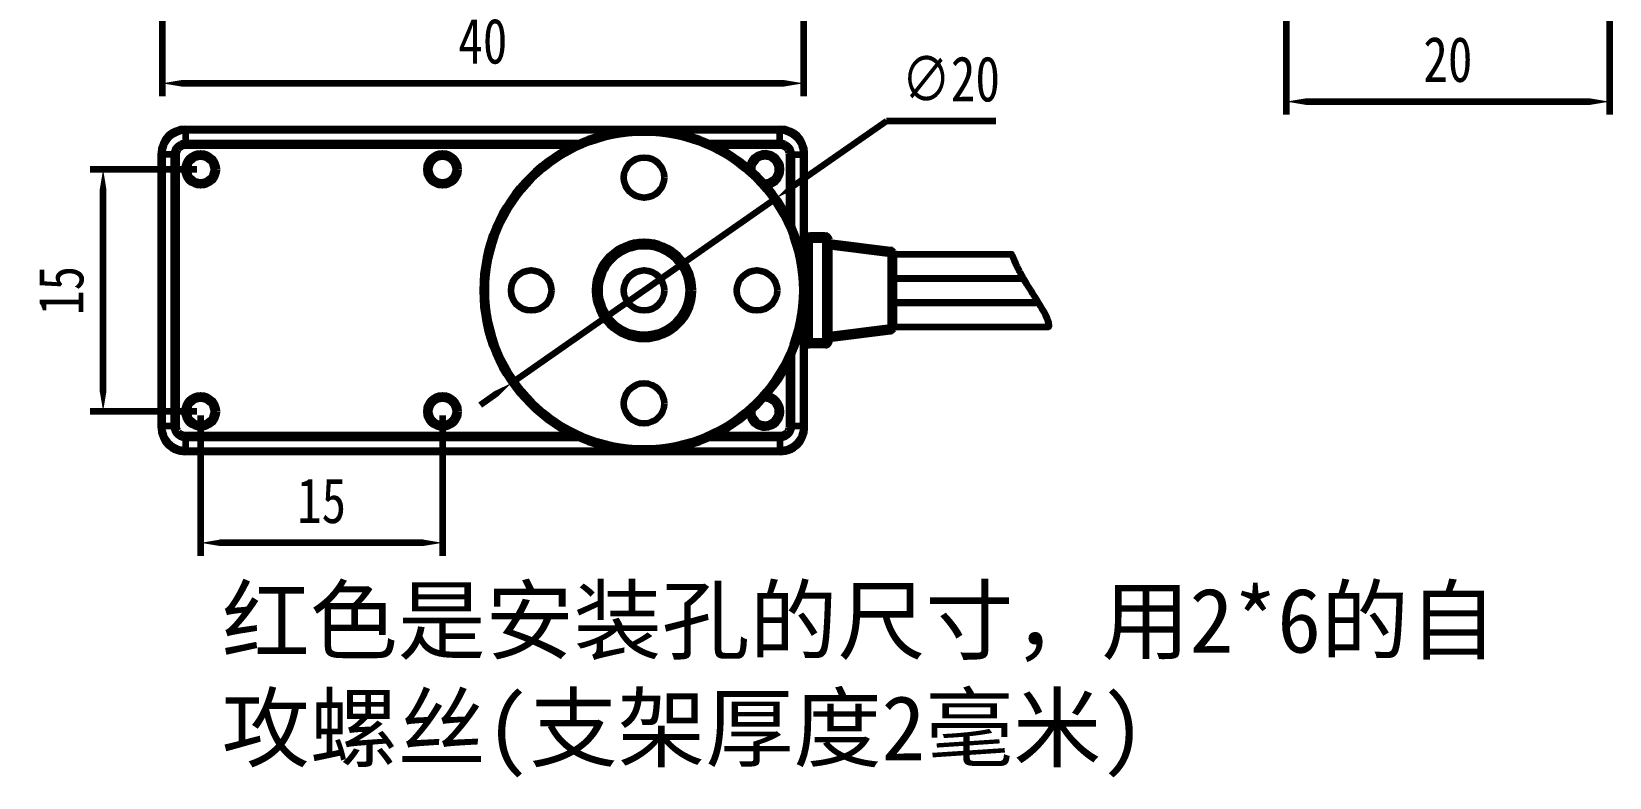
# Model space of a CAD drawing. Header units: millimetres. Extents: x 972 to 22778, y 47 to 2548.
# Drawn here: x 22679.7 to 22777.5, y 1217.2 to 1263.5 of the extents above; entities that cross this region are included whole.
import ezdxf

# ---------------------------------------------------------------- set-up
doc = ezdxf.new("R2010")
doc.units = ezdxf.units.MM
doc.header["$LTSCALE"] = 10
doc.header["$PDMODE"] = 3
doc.header["$PDSIZE"] = 0.3125
doc.layers.get('Defpoints').update_dxf_attribs({"linetype": 'CONTINUOUS'})
doc.layers.add('7_ALL_FEATURES', color=7, linetype='CONTINUOUS', lineweight=100)
doc.styles.add('ROMAND', font='romand.shx')
doc.styles.get("Standard").update_dxf_attribs({"font": 'txt', "width": 0.8})
doc.dimstyles.new('lqq', dxfattribs={"dimscale": 0.8, "dimtxt": 3.5, "dimasz": 1.5, "dimexe": 1, "dimexo": 0.3, "dimgap": 1.5, "dimtad": 1, "dimtoh": 1, "dimdsep": 46, "dimtxsty": 'Standard', "dimcen": 2.5, "dimclrd": 4, "dimclre": 4, "dimclrt": 3, "dimazin": 2, "dimtfac": 0.714286, "dimtmove": 0, "dimatfit": 3, "dimfxl": 1, "dimtolj": 1, "dimtzin": 0, "dimlwd": -1, "dimlwe": -1, "dimarcsym": 0})

# ---------------------------------------------------------------- blocks, each defined once
blk = doc.blocks.new('*D11')
at = {"layer": '7_ALL_FEATURES', "color": 4, "linetype": 'Continuous'}
for p, q in [((22687.751, 1273.313), (22687.751, 1259.451)), ((22727.528, 1273.313), (22727.528, 1259.451)), ((22688.951, 1260.251), (22726.328, 1260.251))]:
    blk.add_line(p, q, dxfattribs=at)
at = {"layer": '7_ALL_FEATURES', "color": 4, "linetype": 'Continuous', "lineweight": -3}
for points in [[(22688.951, 1260.451), (22688.951, 1260.051), (22687.751, 1260.251)], [(22726.328, 1260.451), (22726.328, 1260.051), (22727.528, 1260.251)]]:
    blk.add_solid(points, dxfattribs=at)
at = {"layer": 'Defpoints', "color": 0, "linetype": 'Continuous', "lineweight": -3}
for p in [(22687.751, 1273.553), (22727.528, 1273.553), (22727.528, 1260.251)]:
    blk.add_point(p, dxfattribs=at)
at = {"layer": '7_ALL_FEATURES', "color": 3, "linetype": 'Continuous', "insert": (22707.639, 1262.851), "char_height": 2.8, "attachment_point": 5}
blk.add_mtext('\\A1;40', dxfattribs=at)
blk = doc.blocks.new('*D13')
at = {"layer": '7_ALL_FEATURES', "color": 4, "linetype": 'Continuous'}
for p, q in [((22757.47, 1282.583), (22757.47, 1258.315)), ((22777.509, 1282.583), (22777.509, 1258.315)), ((22758.67, 1259.115), (22776.309, 1259.115))]:
    blk.add_line(p, q, dxfattribs=at)
at = {"layer": '7_ALL_FEATURES', "color": 4, "linetype": 'Continuous', "lineweight": -3}
for points in [[(22758.67, 1259.315), (22758.67, 1258.915), (22757.47, 1259.115)], [(22776.309, 1259.315), (22776.309, 1258.915), (22777.509, 1259.115)]]:
    blk.add_solid(points, dxfattribs=at)
at = {"layer": 'Defpoints', "color": 0, "linetype": 'Continuous', "lineweight": -3}
for p in [(22757.47, 1282.823), (22777.509, 1282.823), (22777.509, 1259.115)]:
    blk.add_point(p, dxfattribs=at)
at = {"layer": '7_ALL_FEATURES', "color": 3, "linetype": 'Continuous', "insert": (22767.49, 1261.715), "char_height": 2.8, "attachment_point": 5}
blk.add_mtext('\\A1;20', dxfattribs=at)
blk = doc.blocks.new('*D14')
at = {"layer": '7_ALL_FEATURES', "color": 4, "linetype": 'Continuous'}
for p, q in [((22690.139, 1239.671), (22690.139, 1230.969)), ((22705.139, 1239.671), (22705.139, 1230.969)), ((22703.939, 1231.769), (22691.339, 1231.769))]:
    blk.add_line(p, q, dxfattribs=at)
at = {"layer": '7_ALL_FEATURES', "color": 4, "linetype": 'Continuous', "lineweight": -3}
for points in [[(22691.339, 1231.969), (22691.339, 1231.569), (22690.139, 1231.769)], [(22703.939, 1231.969), (22703.939, 1231.569), (22705.139, 1231.769)]]:
    blk.add_solid(points, dxfattribs=at)
at = {"layer": 'Defpoints', "color": 0, "linetype": 'Continuous', "lineweight": -3}
for p in [(22690.139, 1239.911), (22705.139, 1239.911), (22690.139, 1231.769)]:
    blk.add_point(p, dxfattribs=at)
at = {"layer": '7_ALL_FEATURES', "color": 3, "linetype": 'Continuous', "insert": (22697.639, 1234.369), "char_height": 2.8, "attachment_point": 5}
blk.add_mtext('\\A1;15', dxfattribs=at)
blk = doc.blocks.new('*D15')
at = {"layer": '7_ALL_FEATURES', "color": 4, "linetype": 'Continuous'}
for p, q in [((22689.899, 1254.911), (22683.29, 1254.911)), ((22684.09, 1241.111), (22684.09, 1253.711)), ((22689.899, 1239.911), (22683.29, 1239.911))]:
    blk.add_line(p, q, dxfattribs=at)
at = {"layer": '7_ALL_FEATURES', "color": 4, "linetype": 'Continuous', "lineweight": -3}
for points in [[(22683.89, 1253.711), (22684.29, 1253.711), (22684.09, 1254.911)], [(22683.89, 1241.111), (22684.29, 1241.111), (22684.09, 1239.911)]]:
    blk.add_solid(points, dxfattribs=at)
at = {"layer": 'Defpoints', "color": 0, "linetype": 'Continuous', "lineweight": -3}
for p in [(22684.09, 1254.911), (22690.139, 1254.911), (22690.139, 1239.911)]:
    blk.add_point(p, dxfattribs=at)
at = {"layer": '7_ALL_FEATURES', "color": 3, "linetype": 'Continuous', "insert": (22681.49, 1247.411), "char_height": 2.8, "attachment_point": 5, "rotation": 90}
blk.add_mtext('\\A1;15', dxfattribs=at)
blk = doc.blocks.new('*D21')
at = {"layer": '7_ALL_FEATURES', "color": 4}
for p, q in [((22732.665, 1257.905), (22726.822, 1253.824)), ((22739.465, 1257.905), (22732.665, 1257.905)), ((22709.441, 1241.685), (22725.838, 1253.137)), ((22708.457, 1240.998), (22707.473, 1240.311))]:
    blk.add_line(p, q, dxfattribs=at)
at = {"layer": '7_ALL_FEATURES', "color": 4, "lineweight": -3}
for points in [[(22726.707, 1253.988), (22726.936, 1253.66), (22725.838, 1253.137)], [(22708.342, 1241.162), (22708.571, 1240.834), (22709.441, 1241.685)]]:
    blk.add_solid(points, dxfattribs=at)
at = {"layer": 'Defpoints', "color": 0, "lineweight": -3}
for p in [(22725.838, 1253.137), (22709.441, 1241.685)]:
    blk.add_point(p, dxfattribs=at)
at = {"layer": '7_ALL_FEATURES', "color": 3, "lineweight": -3, "insert": (22736.665, 1260.505), "char_height": 2.8, "attachment_point": 5}
blk.add_mtext('\\A1;∅20', dxfattribs=at)

msp = doc.modelspace()

# ---------------------------------------------------------------- linework, layer by layer
at = {"layer": '7_ALL_FEATURES', "color": 7, "linetype": 'Continuous'}
for p, q in [((22689.17, 1257.431), (22726.109, 1257.431)), ((22689.17, 1257.431), (22689.25, 1257.351)), ((22689.216, 1257.35), (22689.219, 1257.341)), ((22689.219, 1257.341), (22689.22, 1257.331)), ((22689.22, 1256.57), (22689.22, 1257.331)), ((22689.22, 1256.57), (22713.682, 1256.57)), ((22689.22, 1256.57), (22689.22, 1256.389)), ((22689.25, 1257.351), (22716.687, 1257.351)), ((22689.25, 1257.351), (22689.25, 1257.331)), ((22716.544, 1257.331), (22689.25, 1257.331)), ((22718.591, 1257.351), (22726.029, 1257.351)), ((22726.029, 1257.331), (22718.734, 1257.331)), ((22721.596, 1256.57), (22726.058, 1256.57)), ((22726.029, 1257.351), (22726.109, 1257.431)), ((22726.029, 1257.351), (22726.029, 1257.331)), ((22726.06, 1257.341), (22726.058, 1257.331)), ((22726.058, 1256.389), (22726.058, 1257.331)), ((22726.063, 1257.35), (22726.06, 1257.341)), ((22687.751, 1255.85), (22687.67, 1255.931)), ((22687.67, 1238.891), (22687.67, 1255.931)), ((22687.751, 1255.85), (22687.76, 1255.852)), ((22687.751, 1255.83), (22687.751, 1255.85)), ((22687.751, 1255.83), (22687.77, 1255.83)), ((22687.751, 1238.992), (22687.751, 1255.83)), ((22687.76, 1255.852), (22687.77, 1255.852)), ((22687.77, 1255.841), (22687.77, 1255.852)), ((22687.77, 1255.83), (22687.77, 1255.841)), ((22688.481, 1255.83), (22687.77, 1255.83)), ((22687.77, 1255.83), (22687.77, 1238.992)), ((22688.481, 1255.83), (22688.661, 1255.83)), ((22688.481, 1238.992), (22688.481, 1255.83)), ((22688.661, 1238.992), (22688.661, 1255.83)), ((22689.22, 1256.389), (22713.267, 1256.389)), ((22722.011, 1256.389), (22726.058, 1256.389)), ((22726.617, 1255.83), (22726.617, 1251.77)), ((22726.798, 1255.83), (22726.617, 1255.83)), ((22726.798, 1255.83), (22726.798, 1251.422)), ((22726.798, 1255.83), (22727.508, 1255.83)), ((22727.519, 1255.851), (22727.508, 1255.852)), ((22727.508, 1255.852), (22727.508, 1255.83)), ((22727.508, 1248.955), (22727.508, 1255.83)), ((22727.528, 1255.83), (22727.508, 1255.83)), ((22727.528, 1255.85), (22727.519, 1255.851)), ((22727.609, 1255.931), (22727.528, 1255.85)), ((22727.528, 1255.85), (22727.528, 1255.83)), ((22727.528, 1255.83), (22727.528, 1248.86)), ((22727.609, 1249.911), (22727.609, 1255.931)), ((22727.889, 1250.811), (22727.889, 1244.011)), ((22728.889, 1250.811), (22727.889, 1250.811)), ((22728.889, 1244.011), (22728.889, 1250.811)), ((22727.528, 1249.911), (22727.639, 1249.911)), ((22727.577, 1248.322), (22727.577, 1249.811)), ((22727.639, 1250.561), (22727.639, 1244.261)), ((22727.639, 1250.561), (22729.139, 1250.561)), ((22729.139, 1244.261), (22729.139, 1250.561)), ((22729.139, 1250.411), (22732.92, 1249.938)), ((22729.139, 1250.163), (22732.92, 1249.69)), ((22732.92, 1249.69), (22732.92, 1245.132)), ((22733.139, 1249.69), (22732.92, 1249.69)), ((22733.139, 1249.69), (22733.139, 1245.132)), ((22733.139, 1249.661), (22740.452, 1249.661)), ((22733.139, 1248.176), (22741.159, 1248.176)), ((22733.139, 1248.146), (22741.177, 1248.146)), ((22727.508, 1238.992), (22727.508, 1245.867)), ((22727.528, 1245.962), (22727.528, 1238.992)), ((22727.577, 1245.011), (22727.577, 1246.5)), ((22733.139, 1246.676), (22742.079, 1246.676)), ((22733.139, 1246.646), (22742.098, 1246.646)), ((22742.098, 1246.646), (22742.079, 1246.676)), ((22727.528, 1244.911), (22727.639, 1244.911)), ((22727.609, 1238.891), (22727.609, 1244.911)), ((22729.139, 1244.659), (22732.92, 1245.132)), ((22729.139, 1244.411), (22732.92, 1244.884)), ((22733.139, 1245.132), (22732.92, 1245.132)), ((22733.139, 1245.161), (22742.743, 1245.161)), ((22727.639, 1244.261), (22729.139, 1244.261)), ((22728.889, 1244.011), (22727.889, 1244.011)), ((22726.617, 1243.053), (22726.617, 1238.992)), ((22726.798, 1243.401), (22726.798, 1238.992)), ((22687.67, 1238.891), (22687.751, 1238.972)), ((22687.751, 1238.972), (22687.751, 1238.992)), ((22687.751, 1238.992), (22687.77, 1238.992)), ((22687.751, 1238.972), (22687.759, 1238.971)), ((22687.759, 1238.971), (22687.77, 1238.97)), ((22687.77, 1238.97), (22687.77, 1238.992)), ((22688.481, 1238.992), (22687.77, 1238.992)), ((22688.481, 1238.992), (22688.661, 1238.992)), ((22727.508, 1238.992), (22726.617, 1238.992)), ((22727.528, 1238.992), (22727.508, 1238.992)), ((22727.508, 1238.992), (22727.508, 1238.981)), ((22727.508, 1238.981), (22727.508, 1238.97)), ((22727.519, 1238.971), (22727.508, 1238.97)), ((22727.528, 1238.972), (22727.519, 1238.971)), ((22727.528, 1238.992), (22727.528, 1238.972)), ((22727.528, 1238.972), (22727.609, 1238.891)), ((22713.267, 1238.433), (22689.22, 1238.433)), ((22689.22, 1237.491), (22689.22, 1238.433)), ((22713.682, 1238.253), (22689.22, 1238.253)), ((22726.058, 1238.253), (22721.596, 1238.253)), ((22726.058, 1238.433), (22722.011, 1238.433)), ((22726.058, 1238.253), (22726.058, 1238.433)), ((22726.058, 1238.253), (22726.058, 1237.491)), ((22689.25, 1237.472), (22689.17, 1237.392)), ((22726.109, 1237.392), (22689.17, 1237.392)), ((22689.215, 1237.472), (22689.219, 1237.481)), ((22689.219, 1237.481), (22689.22, 1237.491)), ((22689.25, 1237.491), (22716.544, 1237.491)), ((22689.25, 1237.472), (22689.25, 1237.491)), ((22716.687, 1237.472), (22689.25, 1237.472)), ((22726.029, 1237.472), (22718.591, 1237.472)), ((22718.734, 1237.491), (22726.029, 1237.491)), ((22726.029, 1237.472), (22726.029, 1237.491)), ((22726.109, 1237.392), (22726.029, 1237.472)), ((22726.06, 1237.481), (22726.058, 1237.491)), ((22726.063, 1237.472), (22726.06, 1237.481))]:
    msp.add_line(p, q, dxfattribs=at)
for centre, radius in [((22717.639, 1247.411), 10), ((22717.639, 1247.411), 9.8), ((22717.639, 1254.411), 1.25), ((22717.639, 1247.411), 3.025), ((22717.639, 1247.411), 3), ((22717.639, 1247.411), 2.75), ((22710.639, 1247.411), 1.25), ((22717.639, 1247.411), 1.25), ((22724.639, 1247.411), 1.25), ((22717.639, 1240.411), 1.25)]:
    msp.add_circle(centre, radius, dxfattribs=at)
at = {"layer": '7_ALL_FEATURES', "color": 1, "linetype": 'Continuous'}
for centre, radius in [((22690.139, 1254.911), 1), ((22690.139, 1254.911), 0.8), ((22705.139, 1254.911), 1), ((22705.139, 1254.911), 0.8), ((22690.139, 1239.911), 1), ((22705.139, 1239.911), 1), ((22690.139, 1239.911), 0.8), ((22705.139, 1239.911), 0.8)]:
    msp.add_circle(centre, radius, dxfattribs=at)
at = {"layer": '7_ALL_FEATURES', "color": 7, "linetype": 'Continuous'}
for centre, radius, start, end in [((22689.25, 1255.873), 1.478, 90.00399, 91.32241), ((22689.249, 1256.06), 1.271, 89.99751, 91.31588), ((22726.029, 1255.878), 1.473, 88.67784, 89.99819), ((22726.029, 1256.053), 1.278, 89.3415, 89.99696), ((22726.029, 1256.055), 1.276, 88.68907, 89.34543), ((22725.139, 1254.911), 1, 274.10125, 176.12542), ((22725.139, 1254.911), 0.8, 261.81268, 187.35925), ((22727.889, 1250.561), 0.25, 90, 180), ((22728.889, 1250.561), 0.25, 0, 90), ((22732.889, 1249.69), 0.25, 0, 82.87498), ((22756.378, 1256.925), 17.554, 209.89222, 210.00638), ((22732.889, 1245.132), 0.25, 277.12502, 0), ((22727.889, 1244.261), 0.25, 180, 270), ((22728.889, 1244.261), 0.25, 270, 0), ((22725.139, 1239.911), 1, 183.87449, 85.89885), ((22725.139, 1239.911), 0.8, 172.6407, 98.18754), ((22689.25, 1238.944), 1.473, 268.67784, 269.99819), ((22689.249, 1238.767), 1.276, 268.68907, 269.34543), ((22689.25, 1238.77), 1.278, 269.3415, 269.99696), ((22726.029, 1238.762), 1.271, 269.99751, 271.31588), ((22726.029, 1238.949), 1.478, 270.00399, 271.32241)]:
    msp.add_arc(centre, radius, start, end, dxfattribs=at)
for centre, major_axis, start_param, end_param in [((22689.17, 1255.931), (1.061, -1.061), 2.356233, 3.926953), ((22726.109, 1255.931), (1.061, 1.061), -0.78536, 0.78536), ((22689.17, 1238.892), (1.061, 1.061), -3.926953, -2.356233), ((22726.109, 1238.892), (-1.061, 1.061), -3.926953, -2.356233)]:
    msp.add_ellipse(centre, major_axis=major_axis, ratio=0.999924, start_param=start_param, end_param=end_param, dxfattribs=at)
for points, knots in [([(22687.751, 1255.85), (22687.75, 1256.042), (22687.826, 1256.431), (22688.151, 1256.925), (22688.637, 1257.261), (22689.023, 1257.346), (22689.216, 1257.35)], [0, 0, 0, 0, 0.250351, 0.500385, 0.750218, 1, 1, 1, 1]), ([(22687.77, 1255.852), (22687.77, 1256.043), (22687.846, 1256.427), (22688.168, 1256.914), (22688.649, 1257.244), (22689.031, 1257.327), (22689.22, 1257.331)], [0, 0, 0, 0, 0.250349, 0.500378, 0.75021, 1, 1, 1, 1]), ([(22688.481, 1255.83), (22688.481, 1255.926), (22688.519, 1256.121), (22688.684, 1256.367), (22688.93, 1256.531), (22689.124, 1256.57), (22689.22, 1256.57)], [0, 0, 0, 0, 0.250025, 0.500001, 0.749978, 1, 1, 1, 1]), ([(22726.058, 1257.331), (22726.248, 1257.327), (22726.63, 1257.244), (22727.111, 1256.913), (22727.432, 1256.426), (22727.508, 1256.042), (22727.508, 1255.852)], [0, 0, 0, 0, 0.249958, 0.499873, 0.749866, 1, 1, 1, 1]), ([(22726.058, 1256.57), (22726.154, 1256.57), (22726.349, 1256.531), (22726.595, 1256.367), (22726.759, 1256.121), (22726.798, 1255.926), (22726.798, 1255.83)], [0, 0, 0, 0, 0.250025, 0.500001, 0.749978, 1, 1, 1, 1]), ([(22726.063, 1257.35), (22726.255, 1257.346), (22726.642, 1257.261), (22727.128, 1256.925), (22727.452, 1256.431), (22727.528, 1256.042), (22727.528, 1255.85)], [0, 0, 0, 0, 0.249952, 0.499868, 0.749864, 1, 1, 1, 1]), ([(22688.661, 1255.83), (22688.661, 1255.903), (22688.69, 1256.05), (22688.815, 1256.236), (22689, 1256.36), (22689.147, 1256.389), (22689.22, 1256.389)], [0, 0, 0, 0, 0.250021, 0.500002, 0.749983, 1, 1, 1, 1]), ([(22726.058, 1256.389), (22726.131, 1256.389), (22726.278, 1256.36), (22726.464, 1256.236), (22726.588, 1256.05), (22726.617, 1255.903), (22726.617, 1255.83)], [0, 0, 0, 0, 0.250021, 0.500002, 0.749983, 1, 1, 1, 1]), ([(22732.92, 1249.938), (22732.923, 1249.938), (22732.927, 1249.93), (22732.93, 1249.916), (22732.932, 1249.893), (22732.933, 1249.848), (22732.93, 1249.78), (22732.924, 1249.722), (22732.92, 1249.69)], [0, 0, 0, 0, 0.030167, 0.090157, 0.182732, 0.305568, 0.624055, 1, 1, 1, 1]), ([(22741.159, 1248.176), (22741.146, 1248.199), (22741.111, 1248.262), (22741.044, 1248.38), (22740.954, 1248.544), (22740.851, 1248.739), (22740.746, 1248.951), (22740.65, 1249.157), (22740.571, 1249.34), (22740.517, 1249.478), (22740.479, 1249.581), (22740.463, 1249.626), (22740.447, 1249.673), (22740.472, 1249.601), (22740.488, 1249.555), (22740.532, 1249.44), (22740.585, 1249.308), (22740.659, 1249.137), (22740.749, 1248.943), (22740.852, 1248.738), (22740.953, 1248.545), (22741.043, 1248.381), (22741.11, 1248.262), (22741.146, 1248.199), (22741.159, 1248.176)], [0, 0, 0, 0, 0.023686, 0.0659, 0.124044, 0.193224, 0.267257, 0.339295, 0.400852, 0.447392, 0.477272, 0.49502, 0.499999, 0.509651, 0.532861, 0.56676, 0.611207, 0.666917, 0.73452, 0.806543, 0.875246, 0.933662, 0.976262, 1, 1, 1, 1]), ([(22742.098, 1246.646), (22742.112, 1246.624), (22742.15, 1246.562), (22742.219, 1246.449), (22742.31, 1246.298), (22742.411, 1246.125), (22742.513, 1245.938), (22742.605, 1245.751), (22742.677, 1245.569), (22742.722, 1245.412), (22742.741, 1245.277), (22742.745, 1245.215), (22742.743, 1245.145), (22742.745, 1245.232), (22742.739, 1245.294), (22742.716, 1245.441), (22742.666, 1245.599), (22742.594, 1245.775), (22742.51, 1245.944), (22742.426, 1246.097), (22742.35, 1246.23), (22742.282, 1246.345), (22742.221, 1246.445), (22742.17, 1246.53), (22742.13, 1246.595), (22742.107, 1246.632), (22742.098, 1246.646)], [0, 0, 0, 0, 0.024071, 0.066329, 0.121512, 0.184678, 0.250205, 0.315855, 0.376234, 0.427998, 0.467842, 0.492695, 0.499998, 0.510756, 0.538601, 0.581188, 0.634373, 0.693788, 0.753551, 0.807366, 0.853759, 0.894127, 0.929857, 0.96065, 0.984688, 1, 1, 1, 1]), ([(22732.92, 1245.132), (22732.924, 1245.101), (22732.93, 1245.043), (22732.933, 1244.974), (22732.932, 1244.929), (22732.93, 1244.906), (22732.927, 1244.892), (22732.923, 1244.884), (22732.92, 1244.884)], [0, 0, 0, 0, 0.375945, 0.694432, 0.817268, 0.909843, 0.969833, 1, 1, 1, 1]), ([(22689.216, 1237.472), (22689.023, 1237.476), (22688.637, 1237.561), (22688.151, 1237.897), (22687.826, 1238.391), (22687.75, 1238.78), (22687.751, 1238.972)], [0, 0, 0, 0, 0.249952, 0.499868, 0.749864, 1, 1, 1, 1]), ([(22689.22, 1237.491), (22689.03, 1237.495), (22688.648, 1237.578), (22688.167, 1237.909), (22687.846, 1238.396), (22687.77, 1238.78), (22687.77, 1238.97)], [0, 0, 0, 0, 0.249958, 0.499873, 0.749866, 1, 1, 1, 1]), ([(22689.22, 1238.253), (22689.124, 1238.253), (22688.93, 1238.291), (22688.684, 1238.456), (22688.519, 1238.702), (22688.481, 1238.896), (22688.481, 1238.992)], [0, 0, 0, 0, 0.250025, 0.500001, 0.749978, 1, 1, 1, 1]), ([(22689.22, 1238.433), (22689.148, 1238.433), (22689.001, 1238.462), (22688.815, 1238.586), (22688.69, 1238.772), (22688.661, 1238.919), (22688.661, 1238.992)], [0, 0, 0, 0, 0.250021, 0.500002, 0.749983, 1, 1, 1, 1]), ([(22726.617, 1238.992), (22726.617, 1238.919), (22726.588, 1238.772), (22726.464, 1238.587), (22726.278, 1238.462), (22726.131, 1238.433), (22726.058, 1238.433)], [0, 0, 0, 0, 0.250021, 0.500002, 0.749983, 1, 1, 1, 1]), ([(22726.798, 1238.992), (22726.798, 1238.896), (22726.759, 1238.702), (22726.595, 1238.456), (22726.349, 1238.291), (22726.154, 1238.253), (22726.058, 1238.253)], [0, 0, 0, 0, 0.250025, 0.500001, 0.749978, 1, 1, 1, 1]), ([(22727.508, 1238.97), (22727.508, 1238.78), (22727.432, 1238.396), (22727.111, 1237.908), (22726.63, 1237.578), (22726.248, 1237.495), (22726.058, 1237.491)], [0, 0, 0, 0, 0.250349, 0.500378, 0.75021, 1, 1, 1, 1]), ([(22727.528, 1238.972), (22727.528, 1238.78), (22727.452, 1238.391), (22727.127, 1237.897), (22726.641, 1237.561), (22726.255, 1237.476), (22726.063, 1237.472)], [0, 0, 0, 0, 0.250351, 0.500385, 0.750218, 1, 1, 1, 1])]:
    msp.add_open_spline(points, degree=3, knots=knots, dxfattribs=at)
msp.add_open_spline([(22742.079, 1246.676), (22741.802, 1247.124), (22741.475, 1247.63), (22741.177, 1248.146)], degree=3, dxfattribs=at)

# ---------------------------------------------------------------- texts
at = {"layer": '7_ALL_FEATURES', "lineweight": -3, "insert": (22691.45, 1228.963), "char_height": 4, "width": 81.43976, "attachment_point": 1, "style": 'ROMAND'}
msp.add_mtext('{\\fSimSun|b0|i0|c134|p54;红色是安装孔的尺寸，用2*6的自攻螺丝(支架厚度2毫米)}', dxfattribs=at)

# ---------------------------------------------------------------- dimensions: what is measured, and where the dimension line sits
at = {"layer": '7_ALL_FEATURES', "color": 7, "linetype": 'Continuous'}
for base, p1, p2, text, picture, middle in [((22777.509, 1259.115), (22757.47, 1282.823), (22777.509, 1282.823), '20', '*D13', (22767.49, 1261.715)), ((22727.528, 1260.251), (22687.751, 1273.553), (22727.528, 1273.553), '40', '*D11', (22707.639, 1262.851))]:
    dim = msp.add_linear_dim(base=base, p1=p1, p2=p2, text=text, dimstyle='lqq', dxfattribs=at)
    dim.commit()
    dim.dimension.update_dxf_attribs({"geometry": picture, "text_midpoint": middle})
at = {"layer": '7_ALL_FEATURES', "lineweight": -3}
dim = msp.add_diameter_dim_2p(p1=(22709.441, 1241.685), p2=(22725.838, 1253.137), dimstyle='lqq', dxfattribs=at)
dim.commit()
dim.dimension.update_dxf_attribs({"geometry": '*D21', "text_midpoint": (22736.665, 1257.905), "dimtype": 163})
at = {"layer": '7_ALL_FEATURES', "color": 7, "linetype": 'Continuous'}
dim = msp.add_linear_dim(base=(22684.09, 1254.911), p1=(22690.139, 1239.911), p2=(22690.139, 1254.911), angle=90, dimstyle='lqq', dxfattribs=at)
dim.commit()
dim.dimension.update_dxf_attribs({"geometry": '*D15', "text_midpoint": (22681.49, 1247.411)})
dim = msp.add_linear_dim(base=(22690.139, 1231.769), p1=(22705.139, 1239.911), p2=(22690.139, 1239.911), dimstyle='lqq', dxfattribs=at)
dim.commit()
dim.dimension.update_dxf_attribs({"geometry": '*D14', "text_midpoint": (22697.639, 1234.369)})

doc.saveas('drawing.dxf')
